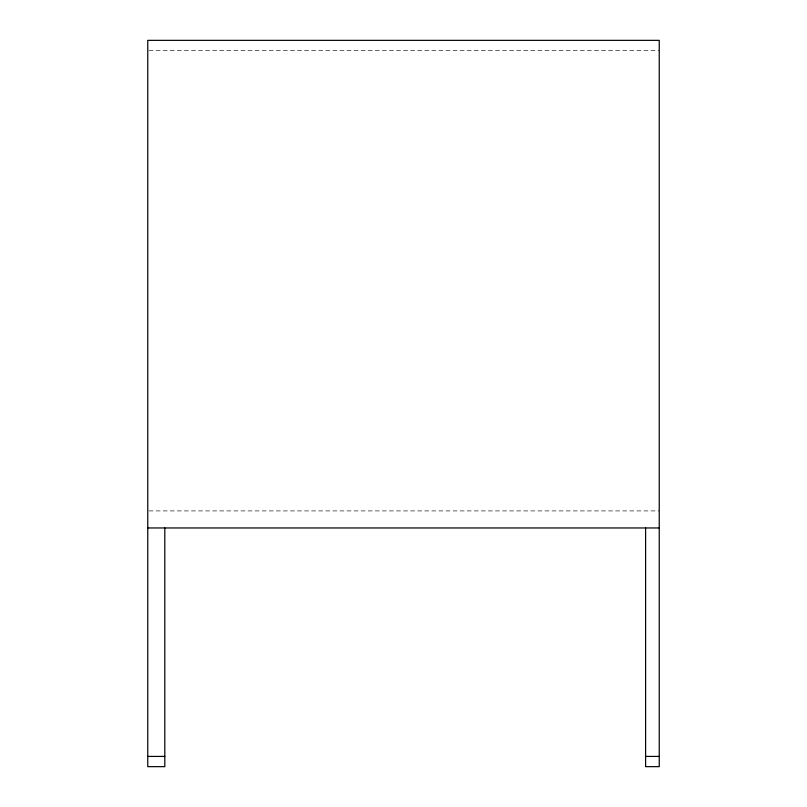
<?xml version="1.0" encoding="UTF-8"?>
<svg xmlns="http://www.w3.org/2000/svg" width="807" height="807" viewBox="0 0 807 807"><rect width="100%" height="100%" fill="white"/><g stroke="black" fill="none" stroke-linecap="round" stroke-linejoin="round"><path stroke-width="0.61" stroke-dasharray="4.04 3.03" d="M149.023 50.579L659.238 50.579M149.023 510.912L659.238 510.912"/><path stroke-width="1.21" d="M147.762 527.96L659.238 527.96M147.762 756.421L164.81 756.421M645.6 756.421L659.238 756.421M645.6 527.96L645.6 766.65L659.238 766.65L659.238 40.35L147.762 40.35L147.762 766.65L164.81 766.65L164.81 527.96"/></g></svg>
